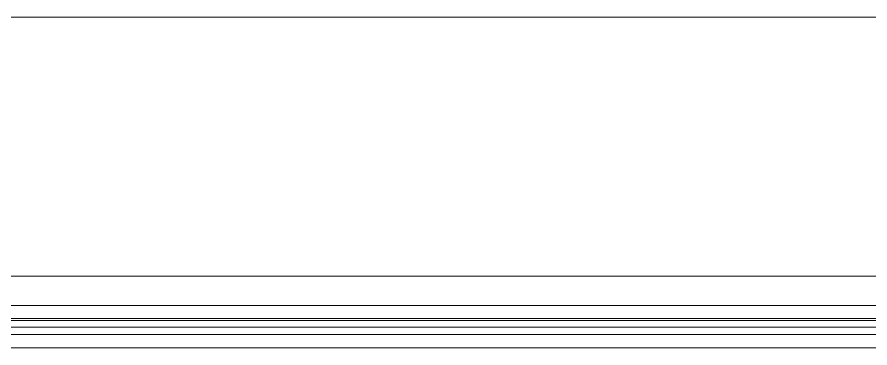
# Model space of a CAD drawing. Header units: millimetres. Extents: x 70151 to 230897, y 35202 to 113211.
# Drawn here: x 178790.9 to 178855.6, y 69091.2 to 69116.2 of the extents above; entities that cross this region are included whole.
import ezdxf

# ---------------------------------------------------------------- set-up
doc = ezdxf.new("R2010")
doc.units = ezdxf.units.MM
doc.header["$LTSCALE"] = 50
doc.layers.add('2-con', color=2, linetype='Continuous')
doc.layers.add('mark-B', color=2, linetype='Continuous', lineweight=20)

# ---------------------------------------------------------------- blocks, each defined once
blk = doc.blocks.new('무풍1WAY 대형')
at = {"layer": 'mark-B'}
for p, q in [((-231.465, -333.28), (-19.452, -333.28)), ((-19.427, -333.778), (-231.49, -333.778)), ((-116.063, -337.154), (-506.369, -337.154))]:
    blk.add_line(p, q, dxfattribs=at)
for points, degree in [([(-236.093, -331.709), (-192.924, -331.709), (-149.756, -331.709), (-106.587, -331.709)], 3), ([(-236.18, -332.722), (-106.587, -332.721)], 1), ([(-535.905, -356.775), (-392.784, -356.775), (-249.664, -356.775), (-106.543, -356.775)], 3)]:
    blk.add_open_spline(points, degree=degree, dxfattribs=at)
for points, knots in [([(-552.038, -333.936), (-546.287, -333.936), (-540.537, -333.936), (-529.036, -333.936), (-523.285, -333.936), (-506.034, -333.936), (-494.533, -333.936), (-460.029, -333.936), (-437.027, -333.936), (-368.021, -333.936), (-322.017, -333.936), (-184.004, -333.936), (-91.996, -333.936), (0.012, -333.936)], [0, 0, 0, 0, 0.03125, 0.03125, 0.0625, 0.0625, 0.125, 0.125, 0.25, 0.25, 0.5, 0.5, 1, 1, 1, 1]), ([(0.012, -334.913), (-91.996, -334.913), (-184.004, -334.913), (-322.017, -334.913), (-368.021, -334.913), (-437.027, -334.913), (-460.029, -334.913), (-494.533, -334.913), (-506.034, -334.913), (-523.285, -334.913), (-529.036, -334.913), (-540.537, -334.913), (-546.287, -334.912), (-552.038, -334.913)], [0, 0, 0, 0, 0.5, 0.5, 0.75, 0.75, 0.875, 0.875, 0.9375, 0.9375, 0.96875, 0.96875, 1, 1, 1, 1])]:
    blk.add_open_spline(points, degree=3, knots=knots, dxfattribs=at)
blk = doc.blocks.new('dpdjzjs')
at = {"layer": 'mark-B', "rotation": 180}
blk.add_blockref('무풍1WAY 대형', (178654.915, 88751.491), dxfattribs=at)

msp = doc.modelspace()

# ---------------------------------------------------------------- block references
at = {"layer": '2-con'}
msp.add_blockref('dpdjzjs', (0, -19992.043), dxfattribs=at)

doc.saveas('drawing.dxf')
